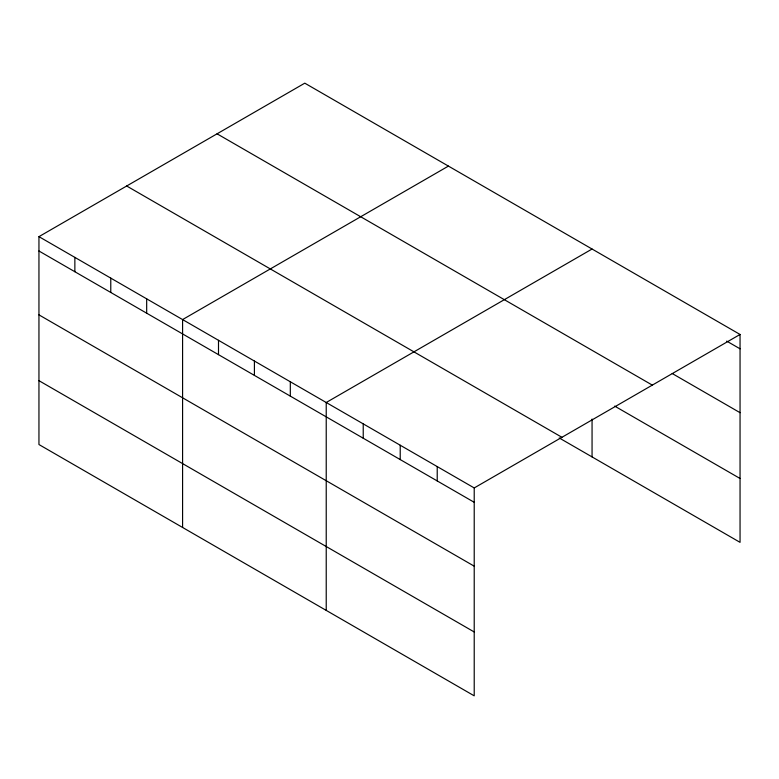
<?xml version="1.0" encoding="UTF-8"?>
<svg xmlns="http://www.w3.org/2000/svg" width="779" height="779" viewBox="0 0 779 779"><rect width="100%" height="100%" fill="white"/><g stroke="black" fill="none" stroke-linecap="round" stroke-linejoin="round"><path stroke-width="1.17" d="M38.95 236.65L474.216 487.946L474.216 695.832L38.95 444.536L38.95 236.65L304.784 83.168L740.05 334.464L740.05 542.35L559.225 437.954M448.422 166.093L182.588 319.575L182.588 527.461M592.059 249.027L326.226 402.5L326.226 610.385M474.216 487.946L740.05 334.464M726.69 341.105L740.05 348.817M672.219 373.521L740.05 412.685M217.059 133.813L652.325 385.118M614.67 406.102L740.05 478.491M126.675 185.996L561.941 437.301M38.95 250.994L474.216 502.299M38.95 314.862L474.216 566.167M38.95 380.668L474.216 631.964M592.059 419.063L592.059 456.913M437.223 466.582L437.223 480.935M400.221 445.228L400.221 459.581M363.228 423.864L363.228 438.217M290.314 381.768L290.314 396.122M254.412 361.037L254.412 375.39M218.5 340.306L218.5 354.659M146.676 298.844L146.676 313.197M110.774 278.113L110.774 292.466M74.862 257.382L74.862 271.735"/></g></svg>
